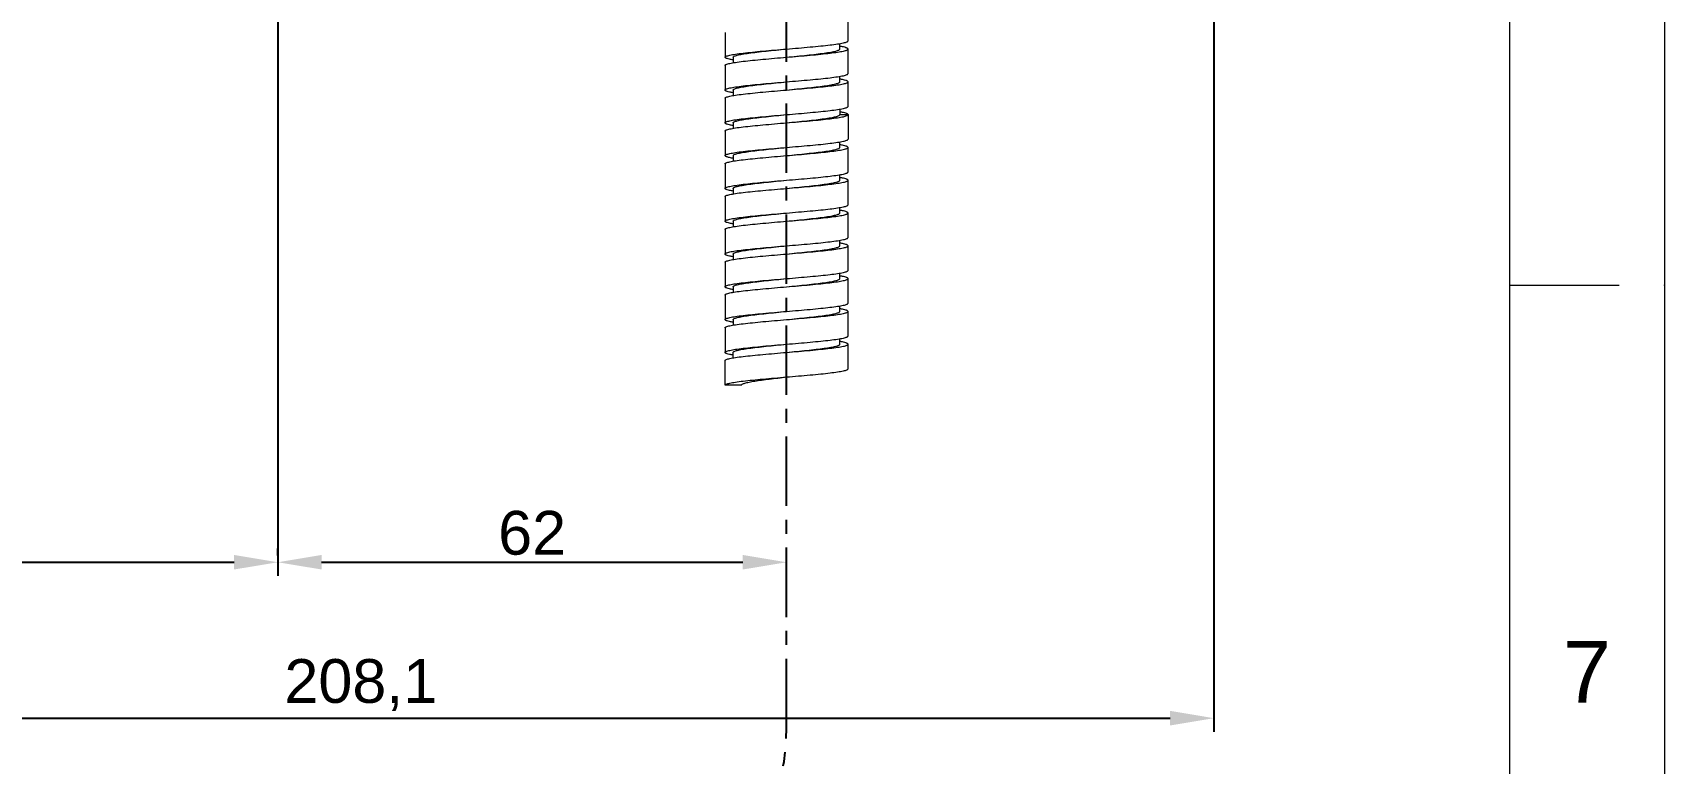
# Model space of a CAD drawing. Header units: millimetres. Extents: x 789 to 1209, y -1278 to -684.
# Drawn here: x 1059.9 to 1209.1, y -1166 to -1099.1 of the extents above; entities that cross this region are included whole.
import ezdxf

# ---------------------------------------------------------------- set-up
doc = ezdxf.new("R2010")
doc.units = ezdxf.units.MM
doc.header["$LTSCALE"] = 0.1
doc.linetypes.add('CENTERX2', pattern=[101.6, 63.5, -12.7, 12.7, -12.7])
doc.layers.get('0').update_dxf_attribs({"lineweight": 13})
doc.layers.add('CENTER', color=1, linetype='CENTERX2')
doc.layers.add('DIM', color=3, linetype='Continuous', lineweight=9)
doc.styles.get("Standard").update_dxf_attribs({"font": 'arial.ttf'})
doc.dimstyles.new('ISO-25', dxfattribs={"dimtxt": 2.5, "dimasz": 2.5, "dimexe": 1.25, "dimexo": 0.625, "dimtad": 1, "dimlfac": 1.333333, "dimtxsty": 'Standard', "dimcen": 2.5, "dimadec": 0, "dimazin": 0, "dimtfac": 1, "dimtmove": 0, "dimatfit": 3, "dimfxl": 0, "dimarcsym": 0})

# ---------------------------------------------------------------- blocks, each defined once
blk = doc.blocks.new('*D10')
at = {"layer": 'Defpoints', "color": 0}
for p in [(1082.33, -1087.04), (1011.9, -1119.68), (1082.33, -1147.56)]:
    blk.add_point(p, dxfattribs=at)
at = {"layer": 'DIM', "color": 0, "lineweight": -2}
for p, q in [((1082.33, -1087.67), (1082.33, -1148.81)), ((1011.9, -1120.3), (1011.9, -1148.81)), ((1015.9, -1147.56), (1078.33, -1147.56))]:
    blk.add_line(p, q, dxfattribs=at)
at = {"layer": 'DIM', "color": 0}
for points in [[(1015.9, -1146.89), (1015.9, -1148.22), (1011.9, -1147.56)], [(1078.33, -1146.89), (1078.33, -1148.22), (1082.33, -1147.56)]]:
    blk.add_solid(points, dxfattribs=at)
at = {"layer": 'DIM', "color": 0, "insert": (1047.11, -1144.53), "char_height": 4, "attachment_point": 5}
blk.add_mtext('93,9', dxfattribs=at)
blk = doc.blocks.new('*D11')
at = {"layer": 'Defpoints', "color": 0}
for p in [(1082.33, -1147.56), (1128.86, -1147.56), (1128.86, -1148.5)]:
    blk.add_point(p, dxfattribs=at)
at = {"layer": 'DIM', "color": 0, "lineweight": -2}
for p, q in [((1082.33, -1146.93), (1082.33, -1146.31)), ((1086.33, -1147.56), (1124.86, -1147.56)), ((1128.86, -1147.87), (1128.86, -1146.31))]:
    blk.add_line(p, q, dxfattribs=at)
at = {"layer": 'DIM', "color": 0}
for points in [[(1086.33, -1146.89), (1086.33, -1148.22), (1082.33, -1147.56)], [(1124.86, -1146.89), (1124.86, -1148.22), (1128.86, -1147.56)]]:
    blk.add_solid(points, dxfattribs=at)
at = {"layer": 'DIM', "color": 0, "insert": (1105.59, -1144.89), "char_height": 4, "attachment_point": 5}
blk.add_mtext('62', dxfattribs=at)
blk = doc.blocks.new('*D12')
at = {"layer": 'Defpoints', "color": 0}
for p in [(1128.86, -1025.61), (1159.11, -1059.24), (1174.67, -1079.61), (1144.94, -1092.44), (1128.86, -1162.73)]:
    blk.add_point(p, dxfattribs=at)
at = {"layer": 'DIM', "color": 0, "lineweight": -2}
blk.add_arc((1128.86, -1019.63), 74.56, 273.0741, 304.2997, dxfattribs=at)
at = {"layer": 'DIM', "color": 0}
for points in [[(1170.48, -1080.68), (1171.26, -1081.77), (1174.12, -1078.88)], [(1132.87, -1094.75), (1132.84, -1093.42), (1128.86, -1094.19)]]:
    blk.add_solid(points, dxfattribs=at)
at = {"layer": 'DIM', "color": 0, "insert": (1151.89, -1087.73), "char_height": 4, "attachment_point": 5, "rotation": 18.6869}
blk.add_mtext('37°', dxfattribs=at)
blk = doc.blocks.new('*D13')
at = {"layer": 'Defpoints', "color": 0}
for p in [(1167.94, -1070.8), (1011.9, -1147.56), (1167.94, -1161.82)]:
    blk.add_point(p, dxfattribs=at)
at = {"layer": 'DIM', "color": 0, "lineweight": -2}
for p, q in [((1167.94, -1071.42), (1167.94, -1163.07)), ((1011.9, -1148.18), (1011.9, -1163.07)), ((1015.9, -1161.82), (1163.94, -1161.82))]:
    blk.add_line(p, q, dxfattribs=at)
at = {"layer": 'DIM', "color": 0}
for points in [[(1015.9, -1161.15), (1015.9, -1162.49), (1011.9, -1161.82)], [(1163.94, -1161.15), (1163.94, -1162.49), (1167.94, -1161.82)]]:
    blk.add_solid(points, dxfattribs=at)
at = {"layer": 'DIM', "color": 0, "insert": (1089.92, -1158.79), "char_height": 4, "attachment_point": 5}
blk.add_mtext('208,1', dxfattribs=at)

msp = doc.modelspace()

# ---------------------------------------------------------------- linework, layer by layer
for p, q in [((1195.008, -1263.637), (1195.008, -697.981)), ((1195.008, -1122.223), (1205.008, -1122.223))]:
    msp.add_line(p, q)
at = {"color": 7, "linetype": 'Continuous'}
for p, q in [((1134.481, -1099.862), (1134.481, -1097.612)), ((1123.232, -1099.112), (1123.232, -1101.362)), ((1123.982, -1101.362), (1123.982, -1101.863)), ((1133.732, -1100.612), (1133.732, -1100.108)), ((1134.482, -1102.862), (1134.482, -1100.612)), ((1123.232, -1102.112), (1123.232, -1104.362)), ((1123.982, -1104.362), (1123.982, -1104.864)), ((1133.731, -1103.612), (1133.731, -1103.108)), ((1134.481, -1105.862), (1134.481, -1103.612)), ((1123.232, -1105.112), (1123.232, -1107.362)), ((1123.982, -1107.362), (1123.982, -1107.865)), ((1133.731, -1106.108), (1133.731, -1106.612)), ((1133.732, -1106.612), (1134.482, -1106.612)), ((1134.481, -1106.612), (1134.481, -1108.862)), ((1123.232, -1108.112), (1123.232, -1110.362)), ((1123.982, -1110.362), (1123.982, -1110.866)), ((1133.731, -1109.612), (1133.731, -1109.109)), ((1134.481, -1111.862), (1134.481, -1109.612)), ((1123.232, -1111.112), (1123.232, -1113.362)), ((1123.982, -1113.362), (1123.982, -1113.866)), ((1133.732, -1112.612), (1133.732, -1112.111)), ((1134.482, -1114.862), (1134.482, -1112.612)), ((1123.232, -1114.112), (1123.232, -1116.362)), ((1123.982, -1116.362), (1123.982, -1116.866)), ((1133.731, -1115.612), (1133.731, -1115.11)), ((1134.481, -1117.862), (1134.481, -1115.612)), ((1123.232, -1117.112), (1123.232, -1119.362)), ((1123.982, -1119.362), (1123.982, -1119.865)), ((1133.731, -1118.612), (1133.731, -1118.109)), ((1134.481, -1120.862), (1134.481, -1118.612)), ((1123.232, -1120.112), (1123.232, -1122.362)), ((1133.731, -1121.612), (1133.731, -1121.108)), ((1134.481, -1123.862), (1134.481, -1121.612)), ((1123.232, -1123.112), (1123.232, -1125.362)), ((1123.982, -1122.362), (1123.982, -1122.864)), ((1133.731, -1124.612), (1133.731, -1124.108)), ((1134.481, -1126.862), (1134.481, -1124.612)), ((1123.232, -1126.112), (1123.232, -1128.362)), ((1123.982, -1125.362), (1123.982, -1125.863)), ((1133.731, -1127.612), (1133.731, -1127.108)), ((1134.481, -1129.862), (1134.481, -1127.612)), ((1123.232, -1131.362), (1123.232, -1129.112)), ((1123.982, -1128.865), (1123.982, -1128.362)), ((1124.732, -1131.362), (1123.232, -1131.362)), ((1124.735, -1131.362), (1124.735, -1131.361))]:
    msp.add_line(p, q, dxfattribs=at)
msp.add_lwpolyline([(789.15, -683.839), (1209.15, -683.839), (1209.15, -1277.779), (789.15, -1277.779)], close=True)
for points, knots in [([(1128.857, -1100.612), (1129.222, -1100.581), (1129.94, -1100.52), (1130.982, -1100.428), (1131.942, -1100.337), (1132.784, -1100.246), (1133.475, -1100.156), (1133.944, -1100.077), (1134.224, -1100.009), (1134.347, -1099.97), (1134.418, -1099.935), (1134.459, -1099.909), (1134.481, -1099.88), (1134.481, -1099.862)], [0, 0, 0, 0, 0.1928426, 0.3783153, 0.5493984, 0.6995296, 0.8231315, 0.9156058, 0.9492035, 0.9740888, 0.9833159, 0.9905188, 1, 1, 1, 1]), ([(1123.232, -1101.362), (1123.231, -1101.344), (1123.254, -1101.315), (1123.295, -1101.289), (1123.366, -1101.255), (1123.489, -1101.215), (1123.768, -1101.147), (1124.237, -1101.068), (1124.928, -1100.978), (1125.77, -1100.887), (1126.731, -1100.796), (1127.773, -1100.704), (1128.491, -1100.643), (1128.857, -1100.612)], [0, 0, 0, 0, 0.0094757, 0.0166627, 0.025865, 0.0506853, 0.0842652, 0.1767315, 0.3003087, 0.4504722, 0.6215754, 0.807107, 1, 1, 1, 1]), ([(1123.232, -1102.112), (1123.232, -1102.094), (1123.255, -1102.065), (1123.296, -1102.039), (1123.367, -1102.004), (1123.49, -1101.965), (1123.769, -1101.897), (1124.239, -1101.818), (1124.93, -1101.728), (1125.772, -1101.637), (1126.732, -1101.546), (1127.773, -1101.454), (1128.491, -1101.393), (1128.857, -1101.362)], [0, 0, 0, 0, 0.0094964, 0.0167114, 0.0259581, 0.0508688, 0.0844651, 0.1769731, 0.3005614, 0.4507004, 0.6217442, 0.8071953, 1, 1, 1, 1]), ([(1123.961, -1101.608), (1123.855, -1101.59), (1123.673, -1101.555), (1123.465, -1101.504), (1123.342, -1101.458), (1123.276, -1101.426), (1123.232, -1101.388), (1123.232, -1101.362)], [0, 0, 0, 0, 0.4076125, 0.7083823, 0.8183438, 0.9019134, 1, 1, 1, 1]), ([(1123.982, -1101.362), (1123.982, -1101.344), (1124.01, -1101.302), (1124.087, -1101.26), (1124.205, -1101.214), (1124.367, -1101.169), (1124.571, -1101.123), (1124.923, -1101.058), (1125.453, -1100.978), (1126.183, -1100.887), (1127.015, -1100.796), (1127.918, -1100.704), (1128.54, -1100.643), (1128.857, -1100.612)], [0, 0, 0, 0, 0.0105607, 0.0275664, 0.0528066, 0.0865906, 0.128814, 0.1791883, 0.3025963, 0.4523724, 0.6229296, 0.807811, 1, 1, 1, 1]), ([(1128.857, -1101.362), (1129.174, -1101.331), (1129.795, -1101.27), (1130.698, -1101.178), (1131.531, -1101.087), (1132.26, -1100.996), (1132.791, -1100.917), (1133.143, -1100.851), (1133.347, -1100.805), (1133.509, -1100.76), (1133.626, -1100.714), (1133.703, -1100.672), (1133.731, -1100.63), (1133.732, -1100.612)], [0, 0, 0, 0, 0.19221, 0.3771119, 0.5476796, 0.6974637, 0.820868, 0.8712398, 0.9134557, 0.947232, 0.972454, 0.9894484, 1, 1, 1, 1]), ([(1128.857, -1101.362), (1129.222, -1101.331), (1129.94, -1101.27), (1130.982, -1101.178), (1131.942, -1101.087), (1132.784, -1100.996), (1133.475, -1100.906), (1133.944, -1100.828), (1134.224, -1100.759), (1134.346, -1100.72), (1134.418, -1100.685), (1134.458, -1100.659), (1134.481, -1100.63), (1134.481, -1100.612)], [0, 0, 0, 0, 0.1928128, 0.3783059, 0.549334, 0.6995163, 0.8230592, 0.9156002, 0.9491551, 0.9740386, 0.9832864, 0.9905108, 1, 1, 1, 1]), ([(1134.481, -1100.612), (1134.481, -1100.586), (1134.436, -1100.548), (1134.37, -1100.515), (1134.244, -1100.469), (1134.032, -1100.417), (1133.845, -1100.382), (1133.738, -1100.364)], [0, 0, 0, 0, 0.0975635, 0.1808057, 0.2905381, 0.5917251, 1, 1, 1, 1]), ([(1128.857, -1103.612), (1129.222, -1103.581), (1129.94, -1103.52), (1130.982, -1103.428), (1131.942, -1103.337), (1132.784, -1103.246), (1133.475, -1103.156), (1133.944, -1103.078), (1134.224, -1103.009), (1134.346, -1102.97), (1134.418, -1102.935), (1134.459, -1102.909), (1134.482, -1102.88), (1134.482, -1102.862)], [0, 0, 0, 0, 0.1928129, 0.3783061, 0.5493343, 0.6995167, 0.8230597, 0.9156006, 0.9491555, 0.9740389, 0.9832867, 0.990511, 1, 1, 1, 1]), ([(1123.962, -1104.608), (1123.856, -1104.59), (1123.673, -1104.555), (1123.464, -1104.504), (1123.341, -1104.458), (1123.275, -1104.426), (1123.231, -1104.388), (1123.232, -1104.362)], [0, 0, 0, 0, 0.4080794, 0.7091149, 0.8189385, 0.90222, 1, 1, 1, 1]), ([(1123.232, -1104.362), (1123.232, -1104.344), (1123.255, -1104.315), (1123.295, -1104.289), (1123.367, -1104.254), (1123.49, -1104.215), (1123.769, -1104.147), (1124.238, -1104.068), (1124.93, -1103.978), (1125.772, -1103.887), (1126.732, -1103.796), (1127.773, -1103.704), (1128.491, -1103.643), (1128.857, -1103.612)], [0, 0, 0, 0, 0.0094962, 0.0167111, 0.0259578, 0.0508684, 0.0844647, 0.1769727, 0.300561, 0.4507, 0.621744, 0.8071951, 1, 1, 1, 1]), ([(1123.232, -1105.112), (1123.232, -1105.094), (1123.255, -1105.065), (1123.295, -1105.039), (1123.366, -1105.005), (1123.489, -1104.965), (1123.768, -1104.897), (1124.238, -1104.818), (1124.929, -1104.728), (1125.771, -1104.637), (1126.731, -1104.546), (1127.773, -1104.454), (1128.491, -1104.393), (1128.857, -1104.362)], [0, 0, 0, 0, 0.0094609, 0.0166447, 0.0258662, 0.0507589, 0.0843394, 0.1767918, 0.3003906, 0.4505357, 0.6216226, 0.8071311, 1, 1, 1, 1]), ([(1123.982, -1104.362), (1123.982, -1104.345), (1124.01, -1104.302), (1124.087, -1104.261), (1124.204, -1104.215), (1124.366, -1104.17), (1124.57, -1104.124), (1124.922, -1104.058), (1125.452, -1103.978), (1126.182, -1103.887), (1127.014, -1103.796), (1127.917, -1103.704), (1128.539, -1103.643), (1128.857, -1103.612)], [0, 0, 0, 0, 0.0105403, 0.0275088, 0.0527033, 0.0864657, 0.1286737, 0.1790342, 0.302432, 0.4522245, 0.6228125, 0.8077499, 1, 1, 1, 1]), ([(1128.857, -1104.362), (1129.174, -1104.331), (1129.796, -1104.27), (1130.699, -1104.178), (1131.531, -1104.087), (1132.261, -1103.996), (1132.792, -1103.916), (1133.143, -1103.85), (1133.348, -1103.804), (1133.509, -1103.759), (1133.627, -1103.713), (1133.703, -1103.672), (1133.732, -1103.629), (1133.732, -1103.612)], [0, 0, 0, 0, 0.1922686, 0.3772137, 0.5478155, 0.6976111, 0.8210132, 0.8713707, 0.9135679, 0.9473149, 0.9725107, 0.9894682, 1, 1, 1, 1]), ([(1128.857, -1104.362), (1129.222, -1104.331), (1129.94, -1104.27), (1130.982, -1104.178), (1131.943, -1104.087), (1132.785, -1103.996), (1133.476, -1103.906), (1133.945, -1103.827), (1134.224, -1103.759), (1134.347, -1103.719), (1134.418, -1103.685), (1134.459, -1103.659), (1134.481, -1103.63), (1134.481, -1103.612)], [0, 0, 0, 0, 0.1928878, 0.3784047, 0.5495101, 0.6996539, 0.8232641, 0.9156967, 0.9492837, 0.9741598, 0.9833632, 0.9905385, 1, 1, 1, 1]), ([(1134.481, -1103.612), (1134.481, -1103.586), (1134.436, -1103.547), (1134.368, -1103.515), (1134.242, -1103.469), (1134.028, -1103.417), (1133.84, -1103.381), (1133.732, -1103.363)], [0, 0, 0, 0, 0.0972306, 0.1806337, 0.2907827, 0.5921994, 1, 1, 1, 1]), ([(1128.857, -1106.612), (1129.222, -1106.581), (1129.94, -1106.52), (1130.982, -1106.428), (1131.943, -1106.337), (1132.785, -1106.246), (1133.476, -1106.156), (1133.945, -1106.077), (1134.224, -1106.009), (1134.347, -1105.969), (1134.418, -1105.935), (1134.459, -1105.909), (1134.481, -1105.88), (1134.481, -1105.862)], [0, 0, 0, 0, 0.1928879, 0.3784049, 0.5495104, 0.6996543, 0.8232646, 0.9156971, 0.9492841, 0.9741601, 0.9833634, 0.9905387, 1, 1, 1, 1]), ([(1123.232, -1107.362), (1123.232, -1107.344), (1123.254, -1107.315), (1123.295, -1107.289), (1123.366, -1107.255), (1123.489, -1107.215), (1123.768, -1107.147), (1124.237, -1107.068), (1124.929, -1106.978), (1125.771, -1106.887), (1126.731, -1106.796), (1127.773, -1106.704), (1128.491, -1106.643), (1128.857, -1106.612)], [0, 0, 0, 0, 0.0094607, 0.0166444, 0.0258659, 0.0507585, 0.084339, 0.1767914, 0.3003902, 0.4505353, 0.6216224, 0.807131, 1, 1, 1, 1]), ([(1123.966, -1107.609), (1123.86, -1107.591), (1123.676, -1107.556), (1123.466, -1107.504), (1123.342, -1107.458), (1123.276, -1107.426), (1123.232, -1107.388), (1123.232, -1107.362)], [0, 0, 0, 0, 0.4076225, 0.7089872, 0.8190078, 0.9022989, 1, 1, 1, 1]), ([(1123.232, -1108.112), (1123.232, -1108.094), (1123.255, -1108.065), (1123.295, -1108.039), (1123.367, -1108.004), (1123.49, -1107.965), (1123.769, -1107.897), (1124.238, -1107.818), (1124.929, -1107.728), (1125.771, -1107.637), (1126.731, -1107.546), (1127.773, -1107.454), (1128.491, -1107.393), (1128.857, -1107.362)], [0, 0, 0, 0, 0.0094763, 0.0166675, 0.0258916, 0.0508076, 0.0844142, 0.176864, 0.3004881, 0.4506029, 0.621687, 0.8071515, 1, 1, 1, 1]), ([(1123.982, -1107.362), (1123.982, -1107.345), (1124.01, -1107.302), (1124.087, -1107.26), (1124.205, -1107.214), (1124.366, -1107.17), (1124.571, -1107.124), (1124.922, -1107.058), (1125.453, -1106.978), (1126.182, -1106.887), (1127.015, -1106.796), (1127.918, -1106.704), (1128.54, -1106.643), (1128.857, -1106.612)], [0, 0, 0, 0, 0.0105474, 0.0275418, 0.0527631, 0.0865316, 0.1287443, 0.1791162, 0.3025169, 0.4523021, 0.6228721, 0.8077801, 1, 1, 1, 1]), ([(1128.857, -1107.362), (1129.174, -1107.331), (1129.796, -1107.27), (1130.699, -1107.178), (1131.531, -1107.087), (1132.261, -1106.996), (1132.791, -1106.916), (1133.143, -1106.851), (1133.347, -1106.805), (1133.509, -1106.76), (1133.627, -1106.714), (1133.703, -1106.672), (1133.731, -1106.63), (1133.732, -1106.612)], [0, 0, 0, 0, 0.1922329, 0.377156, 0.5477358, 0.6975312, 0.8209278, 0.87129, 0.9135077, 0.9472691, 0.9724802, 0.9894498, 1, 1, 1, 1]), ([(1128.857, -1107.362), (1129.222, -1107.331), (1129.94, -1107.27), (1130.982, -1107.178), (1131.942, -1107.087), (1132.784, -1106.996), (1133.476, -1106.906), (1133.99, -1106.819), (1134.302, -1106.74), (1134.446, -1106.674), (1134.481, -1106.63), (1134.481, -1106.612)], [0, 0, 0, 0, 0.1928581, 0.3783833, 0.5494601, 0.6996442, 0.8232247, 0.9157341, 0.9741335, 0.9905114, 1, 1, 1, 1]), ([(1134.481, -1106.612), (1134.481, -1106.586), (1134.437, -1106.548), (1134.37, -1106.516), (1134.246, -1106.47), (1134.036, -1106.418), (1133.851, -1106.383), (1133.744, -1106.365)], [0, 0, 0, 0, 0.0977499, 0.1810318, 0.2908764, 0.5919533, 1, 1, 1, 1]), ([(1128.857, -1109.612), (1129.222, -1109.581), (1129.94, -1109.52), (1130.982, -1109.428), (1131.942, -1109.337), (1132.784, -1109.246), (1133.476, -1109.156), (1133.99, -1109.069), (1134.302, -1108.99), (1134.446, -1108.924), (1134.481, -1108.88), (1134.482, -1108.862)], [0, 0, 0, 0, 0.1928582, 0.3783835, 0.5494605, 0.6996447, 0.8232252, 0.9157346, 0.9741339, 0.9905117, 1, 1, 1, 1]), ([(1123.232, -1110.362), (1123.232, -1110.344), (1123.255, -1110.315), (1123.295, -1110.289), (1123.367, -1110.254), (1123.489, -1110.215), (1123.769, -1110.147), (1124.238, -1110.068), (1124.929, -1109.978), (1125.771, -1109.887), (1126.731, -1109.796), (1127.773, -1109.704), (1128.491, -1109.643), (1128.857, -1109.612)], [0, 0, 0, 0, 0.0094761, 0.0166672, 0.0258913, 0.0508073, 0.0844138, 0.1768636, 0.3004877, 0.4506026, 0.6216868, 0.8071514, 1, 1, 1, 1]), ([(1123.975, -1110.61), (1123.868, -1110.592), (1123.681, -1110.557), (1123.469, -1110.505), (1123.343, -1110.459), (1123.276, -1110.426), (1123.232, -1110.388), (1123.232, -1110.362)], [0, 0, 0, 0, 0.408009, 0.7094131, 0.8194347, 0.9027096, 1, 1, 1, 1]), ([(1123.232, -1111.112), (1123.232, -1111.094), (1123.254, -1111.065), (1123.295, -1111.039), (1123.366, -1111.005), (1123.489, -1110.965), (1123.768, -1110.897), (1124.237, -1110.819), (1124.928, -1110.728), (1125.77, -1110.638), (1126.731, -1110.546), (1127.773, -1110.454), (1128.491, -1110.393), (1128.857, -1110.362)], [0, 0, 0, 0, 0.0094643, 0.0166526, 0.0258634, 0.0507121, 0.084266, 0.1767362, 0.3002964, 0.4504814, 0.6215677, 0.807116, 1, 1, 1, 1]), ([(1123.982, -1110.362), (1123.982, -1110.345), (1124.01, -1110.302), (1124.086, -1110.261), (1124.204, -1110.215), (1124.365, -1110.17), (1124.57, -1110.124), (1124.921, -1110.058), (1125.452, -1109.978), (1126.182, -1109.887), (1127.014, -1109.796), (1127.917, -1109.704), (1128.539, -1109.643), (1128.857, -1109.612)], [0, 0, 0, 0, 0.0105299, 0.0274781, 0.0526661, 0.0864093, 0.1286048, 0.178953, 0.302349, 0.4521512, 0.6227637, 0.8077233, 1, 1, 1, 1]), ([(1128.857, -1110.362), (1129.174, -1110.331), (1129.795, -1110.27), (1130.698, -1110.178), (1131.531, -1110.087), (1132.26, -1109.996), (1132.791, -1109.917), (1133.142, -1109.851), (1133.347, -1109.805), (1133.509, -1109.76), (1133.626, -1109.714), (1133.703, -1109.672), (1133.731, -1109.63), (1133.732, -1109.612)], [0, 0, 0, 0, 0.1922026, 0.3770956, 0.5476606, 0.6974382, 0.8208469, 0.871213, 0.9134357, 0.9472145, 0.9724474, 0.9894432, 1, 1, 1, 1]), ([(1128.857, -1110.362), (1129.222, -1110.331), (1129.94, -1110.27), (1130.982, -1110.178), (1131.942, -1110.087), (1132.783, -1109.996), (1133.475, -1109.906), (1133.944, -1109.828), (1134.223, -1109.759), (1134.346, -1109.72), (1134.418, -1109.685), (1134.458, -1109.659), (1134.481, -1109.63), (1134.481, -1109.612)], [0, 0, 0, 0, 0.1928253, 0.3782841, 0.5493446, 0.6994709, 0.8230787, 0.9155523, 0.9491478, 0.9740807, 0.9833245, 0.9905245, 1, 1, 1, 1]), ([(1134.481, -1109.612), (1134.481, -1109.587), (1134.438, -1109.548), (1134.372, -1109.516), (1134.248, -1109.47), (1134.039, -1109.419), (1133.856, -1109.384), (1133.75, -1109.366)], [0, 0, 0, 0, 0.0976649, 0.1808498, 0.2907588, 0.5921153, 1, 1, 1, 1]), ([(1128.857, -1112.612), (1129.222, -1112.581), (1129.94, -1112.52), (1130.982, -1112.428), (1131.942, -1112.337), (1132.784, -1112.246), (1133.475, -1112.156), (1133.944, -1112.078), (1134.224, -1112.009), (1134.346, -1111.97), (1134.418, -1111.935), (1134.459, -1111.909), (1134.481, -1111.88), (1134.481, -1111.862)], [0, 0, 0, 0, 0.1928254, 0.3782843, 0.5493449, 0.6994713, 0.8230791, 0.9155527, 0.9491481, 0.974081, 0.9833247, 0.9905247, 1, 1, 1, 1]), ([(1123.232, -1113.362), (1123.231, -1113.344), (1123.254, -1113.315), (1123.295, -1113.289), (1123.366, -1113.255), (1123.489, -1113.215), (1123.768, -1113.147), (1124.237, -1113.069), (1124.928, -1112.978), (1125.77, -1112.888), (1126.731, -1112.796), (1127.773, -1112.704), (1128.491, -1112.643), (1128.857, -1112.612)], [0, 0, 0, 0, 0.0094641, 0.0166523, 0.0258631, 0.0507118, 0.0842656, 0.1767358, 0.300296, 0.450481, 0.6215675, 0.8071158, 1, 1, 1, 1]), ([(1123.978, -1113.611), (1123.87, -1113.593), (1123.683, -1113.557), (1123.47, -1113.505), (1123.344, -1113.459), (1123.277, -1113.427), (1123.232, -1113.388), (1123.232, -1113.362)], [0, 0, 0, 0, 0.4078406, 0.7090492, 0.8190484, 0.9024748, 1, 1, 1, 1]), ([(1123.232, -1114.112), (1123.232, -1114.094), (1123.255, -1114.065), (1123.296, -1114.039), (1123.367, -1114.004), (1123.49, -1113.965), (1123.769, -1113.897), (1124.239, -1113.818), (1124.93, -1113.728), (1125.772, -1113.637), (1126.732, -1113.546), (1127.773, -1113.454), (1128.491, -1113.393), (1128.857, -1113.362)], [0, 0, 0, 0, 0.0094941, 0.0167228, 0.0259777, 0.0508862, 0.0844645, 0.1769986, 0.3005701, 0.450716, 0.6217458, 0.8072, 1, 1, 1, 1]), ([(1123.982, -1113.362), (1123.982, -1113.344), (1124.01, -1113.302), (1124.087, -1113.26), (1124.205, -1113.214), (1124.367, -1113.169), (1124.571, -1113.123), (1124.923, -1113.057), (1125.453, -1112.978), (1126.183, -1112.887), (1127.015, -1112.796), (1127.918, -1112.704), (1128.54, -1112.643), (1128.857, -1112.612)], [0, 0, 0, 0, 0.0105619, 0.0275642, 0.0528096, 0.0865952, 0.1288236, 0.1791947, 0.3026074, 0.452378, 0.6229312, 0.8078102, 1, 1, 1, 1]), ([(1128.857, -1113.362), (1129.174, -1113.331), (1129.796, -1113.27), (1130.699, -1113.178), (1131.531, -1113.087), (1132.261, -1112.996), (1132.791, -1112.916), (1133.143, -1112.85), (1133.348, -1112.804), (1133.509, -1112.76), (1133.627, -1112.714), (1133.703, -1112.672), (1133.732, -1112.629), (1133.732, -1112.612)], [0, 0, 0, 0, 0.1922543, 0.3771907, 0.5477826, 0.697576, 0.8209791, 0.8713382, 0.9135412, 0.9472996, 0.9724965, 0.9894627, 1, 1, 1, 1]), ([(1128.857, -1113.362), (1129.222, -1113.331), (1129.94, -1113.27), (1130.982, -1113.178), (1131.942, -1113.087), (1132.784, -1112.996), (1133.476, -1112.906), (1133.945, -1112.827), (1134.224, -1112.759), (1134.347, -1112.719), (1134.418, -1112.685), (1134.458, -1112.659), (1134.481, -1112.63), (1134.481, -1112.612)], [0, 0, 0, 0, 0.1928668, 0.378378, 0.5494542, 0.699619, 0.8231914, 0.9156826, 0.9492621, 0.9740974, 0.983312, 0.9905113, 1, 1, 1, 1]), ([(1134.481, -1112.612), (1134.481, -1112.586), (1134.437, -1112.548), (1134.371, -1112.516), (1134.248, -1112.471), (1134.041, -1112.419), (1133.858, -1112.384), (1133.752, -1112.366)], [0, 0, 0, 0, 0.0980734, 0.1816145, 0.291513, 0.5921714, 1, 1, 1, 1]), ([(1128.857, -1115.612), (1129.222, -1115.581), (1129.94, -1115.52), (1130.982, -1115.428), (1131.942, -1115.337), (1132.784, -1115.246), (1133.476, -1115.156), (1133.945, -1115.077), (1134.224, -1115.009), (1134.347, -1114.969), (1134.418, -1114.935), (1134.459, -1114.909), (1134.482, -1114.88), (1134.482, -1114.862)], [0, 0, 0, 0, 0.1928669, 0.3783783, 0.5494545, 0.6996194, 0.8231918, 0.915683, 0.9492624, 0.9740977, 0.9833122, 0.9905115, 1, 1, 1, 1]), ([(1123.973, -1116.61), (1123.866, -1116.592), (1123.679, -1116.556), (1123.468, -1116.505), (1123.343, -1116.458), (1123.276, -1116.426), (1123.231, -1116.388), (1123.232, -1116.362)], [0, 0, 0, 0, 0.4083473, 0.7096081, 0.8192989, 0.9024742, 1, 1, 1, 1]), ([(1123.232, -1116.362), (1123.232, -1116.344), (1123.255, -1116.315), (1123.295, -1116.289), (1123.367, -1116.254), (1123.49, -1116.215), (1123.769, -1116.147), (1124.238, -1116.068), (1124.93, -1115.978), (1125.772, -1115.887), (1126.732, -1115.796), (1127.773, -1115.704), (1128.491, -1115.643), (1128.857, -1115.612)], [0, 0, 0, 0, 0.0094938, 0.0167225, 0.0259774, 0.0508858, 0.0844641, 0.1769982, 0.3005697, 0.4507157, 0.6217456, 0.8071999, 1, 1, 1, 1]), ([(1123.232, -1117.112), (1123.232, -1117.094), (1123.255, -1117.065), (1123.295, -1117.039), (1123.366, -1117.005), (1123.489, -1116.965), (1123.768, -1116.897), (1124.237, -1116.818), (1124.928, -1116.728), (1125.77, -1116.637), (1126.731, -1116.546), (1127.773, -1116.454), (1128.491, -1116.393), (1128.857, -1116.362)], [0, 0, 0, 0, 0.0094742, 0.0166558, 0.0258546, 0.0506936, 0.0842933, 0.1767367, 0.3003405, 0.4504798, 0.6215935, 0.8071068, 1, 1, 1, 1]), ([(1123.982, -1116.362), (1123.982, -1116.345), (1124.01, -1116.302), (1124.086, -1116.261), (1124.204, -1116.215), (1124.365, -1116.17), (1124.57, -1116.124), (1124.922, -1116.058), (1125.452, -1115.978), (1126.182, -1115.887), (1127.014, -1115.796), (1127.917, -1115.704), (1128.539, -1115.643), (1128.857, -1115.612)], [0, 0, 0, 0, 0.0105336, 0.0274898, 0.0526784, 0.0864239, 0.1286259, 0.1789818, 0.3023761, 0.452179, 0.622779, 0.8077323, 1, 1, 1, 1]), ([(1128.857, -1116.362), (1129.222, -1116.331), (1129.94, -1116.27), (1130.982, -1116.178), (1131.942, -1116.087), (1132.784, -1115.996), (1133.475, -1115.906), (1133.945, -1115.827), (1134.224, -1115.759), (1134.347, -1115.72), (1134.418, -1115.685), (1134.459, -1115.659), (1134.481, -1115.63), (1134.481, -1115.612)], [0, 0, 0, 0, 0.1928559, 0.3783529, 0.5494374, 0.6995855, 0.8231746, 0.9156477, 0.9492327, 0.974105, 0.9833307, 0.9905283, 1, 1, 1, 1]), ([(1128.857, -1116.362), (1129.174, -1116.331), (1129.796, -1116.27), (1130.699, -1116.178), (1131.531, -1116.087), (1132.261, -1115.996), (1132.791, -1115.916), (1133.143, -1115.851), (1133.347, -1115.804), (1133.509, -1115.76), (1133.627, -1115.714), (1133.703, -1115.672), (1133.732, -1115.629), (1133.732, -1115.612)], [0, 0, 0, 0, 0.1922425, 0.3771696, 0.5477589, 0.6975505, 0.8209499, 0.8713156, 0.9135163, 0.9472753, 0.9724841, 0.989462, 1, 1, 1, 1]), ([(1134.481, -1115.612), (1134.481, -1115.586), (1134.437, -1115.548), (1134.371, -1115.516), (1134.248, -1115.47), (1134.04, -1115.419), (1133.857, -1115.384), (1133.751, -1115.366)], [0, 0, 0, 0, 0.0979175, 0.1812712, 0.2911369, 0.5922764, 1, 1, 1, 1]), ([(1128.857, -1118.612), (1129.222, -1118.581), (1129.94, -1118.52), (1130.982, -1118.428), (1131.942, -1118.337), (1132.784, -1118.246), (1133.476, -1118.156), (1133.945, -1118.077), (1134.224, -1118.009), (1134.347, -1117.97), (1134.418, -1117.935), (1134.459, -1117.909), (1134.481, -1117.88), (1134.481, -1117.862)], [0, 0, 0, 0, 0.192856, 0.3783531, 0.5494378, 0.6995859, 0.823175, 0.9156481, 0.949233, 0.9741054, 0.9833309, 0.9905285, 1, 1, 1, 1]), ([(1123.232, -1119.362), (1123.232, -1119.344), (1123.254, -1119.315), (1123.295, -1119.289), (1123.366, -1119.255), (1123.489, -1119.215), (1123.768, -1119.147), (1124.237, -1119.068), (1124.928, -1118.978), (1125.77, -1118.887), (1126.731, -1118.796), (1127.773, -1118.704), (1128.491, -1118.643), (1128.857, -1118.612)], [0, 0, 0, 0, 0.009474, 0.0166556, 0.0258542, 0.0506933, 0.0842929, 0.1767363, 0.3003401, 0.4504795, 0.6215933, 0.8071067, 1, 1, 1, 1]), ([(1123.965, -1119.609), (1123.859, -1119.59), (1123.675, -1119.555), (1123.466, -1119.504), (1123.342, -1119.458), (1123.276, -1119.426), (1123.232, -1119.388), (1123.232, -1119.362)], [0, 0, 0, 0, 0.4076359, 0.7085813, 0.8186242, 0.9021871, 1, 1, 1, 1]), ([(1123.232, -1120.112), (1123.232, -1120.094), (1123.255, -1120.065), (1123.295, -1120.039), (1123.367, -1120.005), (1123.489, -1119.965), (1123.769, -1119.897), (1124.238, -1119.818), (1124.929, -1119.728), (1125.771, -1119.637), (1126.731, -1119.546), (1127.773, -1119.454), (1128.491, -1119.393), (1128.857, -1119.362)], [0, 0, 0, 0, 0.0094717, 0.0166692, 0.0258944, 0.0507662, 0.0843512, 0.1768237, 0.3004141, 0.4505638, 0.6216493, 0.8071455, 1, 1, 1, 1]), ([(1123.982, -1119.362), (1123.982, -1119.345), (1124.01, -1119.302), (1124.087, -1119.261), (1124.204, -1119.215), (1124.366, -1119.17), (1124.57, -1119.124), (1124.922, -1119.058), (1125.452, -1118.978), (1126.182, -1118.887), (1127.014, -1118.796), (1127.917, -1118.704), (1128.54, -1118.643), (1128.857, -1118.612)], [0, 0, 0, 0, 0.0105383, 0.0275158, 0.0527238, 0.0864827, 0.1286835, 0.179049, 0.302449, 0.4522431, 0.6228333, 0.80776, 1, 1, 1, 1]), ([(1128.857, -1119.362), (1129.222, -1119.331), (1129.94, -1119.27), (1130.982, -1119.178), (1131.943, -1119.087), (1132.785, -1118.996), (1133.476, -1118.906), (1133.945, -1118.827), (1134.224, -1118.759), (1134.347, -1118.719), (1134.418, -1118.685), (1134.459, -1118.659), (1134.481, -1118.63), (1134.481, -1118.612)], [0, 0, 0, 0, 0.1928924, 0.3784072, 0.5495221, 0.6996617, 0.8232643, 0.9157072, 0.9493061, 0.9741445, 0.9833435, 0.9905256, 1, 1, 1, 1]), ([(1128.857, -1119.362), (1129.174, -1119.331), (1129.796, -1119.27), (1130.699, -1119.178), (1131.531, -1119.087), (1132.261, -1118.996), (1132.792, -1118.916), (1133.143, -1118.85), (1133.348, -1118.804), (1133.509, -1118.759), (1133.627, -1118.713), (1133.703, -1118.672), (1133.732, -1118.629), (1133.732, -1118.612)], [0, 0, 0, 0, 0.1922664, 0.37722, 0.547822, 0.6976249, 0.8210194, 0.8713747, 0.9135755, 0.9473207, 0.9725108, 0.9894669, 1, 1, 1, 1]), ([(1134.481, -1118.612), (1134.481, -1118.586), (1134.437, -1118.548), (1134.371, -1118.516), (1134.247, -1118.47), (1134.038, -1118.419), (1133.854, -1118.384), (1133.748, -1118.366)], [0, 0, 0, 0, 0.0978264, 0.1813902, 0.2914302, 0.5923704, 1, 1, 1, 1]), ([(1123.232, -1122.362), (1123.232, -1122.344), (1123.254, -1122.315), (1123.295, -1122.289), (1123.366, -1122.255), (1123.489, -1122.215), (1123.768, -1122.147), (1124.238, -1122.068), (1124.929, -1121.978), (1125.771, -1121.887), (1126.731, -1121.796), (1127.773, -1121.704), (1128.491, -1121.643), (1128.857, -1121.612)], [0, 0, 0, 0, 0.0094715, 0.0166689, 0.0258941, 0.0507658, 0.0843508, 0.1768233, 0.3004138, 0.4505635, 0.6216491, 0.8071454, 1, 1, 1, 1]), ([(1123.982, -1122.362), (1123.982, -1122.345), (1124.01, -1122.302), (1124.086, -1122.261), (1124.204, -1122.215), (1124.366, -1122.17), (1124.57, -1122.124), (1124.922, -1122.058), (1125.452, -1121.978), (1126.182, -1121.887), (1127.014, -1121.796), (1127.917, -1121.704), (1128.539, -1121.643), (1128.857, -1121.612)], [0, 0, 0, 0, 0.0105373, 0.0275042, 0.052702, 0.0864604, 0.1286633, 0.1790223, 0.3024233, 0.4522146, 0.6228059, 0.8077444, 1, 1, 1, 1]), ([(1128.857, -1121.612), (1129.222, -1121.581), (1129.94, -1121.52), (1130.982, -1121.428), (1131.943, -1121.337), (1132.785, -1121.246), (1133.476, -1121.156), (1133.945, -1121.077), (1134.224, -1121.009), (1134.347, -1120.969), (1134.418, -1120.935), (1134.459, -1120.909), (1134.481, -1120.88), (1134.481, -1120.862)], [0, 0, 0, 0, 0.1928925, 0.3784074, 0.5495224, 0.6996621, 0.8232648, 0.9157076, 0.9493065, 0.9741448, 0.9833438, 0.9905258, 1, 1, 1, 1]), ([(1128.857, -1122.362), (1129.222, -1122.331), (1129.94, -1122.27), (1130.981, -1122.178), (1131.941, -1122.087), (1132.783, -1121.996), (1133.474, -1121.906), (1133.944, -1121.828), (1134.223, -1121.759), (1134.346, -1121.72), (1134.417, -1121.685), (1134.458, -1121.659), (1134.481, -1121.63), (1134.481, -1121.612)], [0, 0, 0, 0, 0.1927987, 0.3782512, 0.549281, 0.6994296, 0.8230021, 0.9155362, 0.9491141, 0.9740227, 0.9832778, 0.9905065, 1, 1, 1, 1]), ([(1128.857, -1122.362), (1129.173, -1122.331), (1129.795, -1122.27), (1130.698, -1122.178), (1131.53, -1122.087), (1132.26, -1121.996), (1132.79, -1121.917), (1133.142, -1121.851), (1133.347, -1121.805), (1133.508, -1121.76), (1133.626, -1121.714), (1133.703, -1121.672), (1133.731, -1121.63), (1133.732, -1121.612)], [0, 0, 0, 0, 0.1921884, 0.3770657, 0.5476185, 0.6973923, 0.8208061, 0.8711775, 0.9134061, 0.9471912, 0.9724359, 0.9894383, 1, 1, 1, 1]), ([(1134.481, -1121.612), (1134.481, -1121.586), (1134.437, -1121.548), (1134.37, -1121.516), (1134.245, -1121.469), (1134.034, -1121.418), (1133.848, -1121.383), (1133.741, -1121.364)], [0, 0, 0, 0, 0.0975409, 0.1807135, 0.2904001, 0.5916605, 1, 1, 1, 1]), ([(1123.962, -1122.608), (1123.856, -1122.59), (1123.673, -1122.555), (1123.465, -1122.504), (1123.341, -1122.458), (1123.276, -1122.426), (1123.232, -1122.388), (1123.232, -1122.362)], [0, 0, 0, 0, 0.4077269, 0.7088642, 0.8187298, 0.902085, 1, 1, 1, 1]), ([(1123.232, -1123.112), (1123.232, -1123.094), (1123.255, -1123.065), (1123.295, -1123.039), (1123.366, -1123.005), (1123.489, -1122.965), (1123.768, -1122.897), (1124.237, -1122.818), (1124.929, -1122.728), (1125.771, -1122.637), (1126.731, -1122.546), (1127.773, -1122.454), (1128.491, -1122.393), (1128.857, -1122.362)], [0, 0, 0, 0, 0.0094885, 0.0166876, 0.0259022, 0.0507382, 0.0843181, 0.176809, 0.3003804, 0.4505428, 0.6216187, 0.8071318, 1, 1, 1, 1]), ([(1123.231, -1125.362), (1123.231, -1125.344), (1123.254, -1125.315), (1123.295, -1125.289), (1123.366, -1125.255), (1123.489, -1125.215), (1123.768, -1125.147), (1124.237, -1125.068), (1124.929, -1124.978), (1125.771, -1124.887), (1126.731, -1124.796), (1127.773, -1124.704), (1128.491, -1124.643), (1128.857, -1124.612)], [0, 0, 0, 0, 0.0094883, 0.0166873, 0.0259019, 0.0507378, 0.0843177, 0.1768086, 0.30038, 0.4505425, 0.6216185, 0.8071317, 1, 1, 1, 1]), ([(1123.982, -1125.362), (1123.982, -1125.344), (1124.01, -1125.302), (1124.087, -1125.26), (1124.205, -1125.214), (1124.366, -1125.17), (1124.571, -1125.123), (1124.923, -1125.058), (1125.453, -1124.978), (1126.183, -1124.887), (1127.015, -1124.796), (1127.918, -1124.704), (1128.54, -1124.643), (1128.857, -1124.612)], [0, 0, 0, 0, 0.0105567, 0.0275512, 0.0527848, 0.0865647, 0.1287877, 0.1791531, 0.3025633, 0.4523396, 0.6229039, 0.8077953, 1, 1, 1, 1]), ([(1128.857, -1124.612), (1129.222, -1124.581), (1129.94, -1124.52), (1130.981, -1124.428), (1131.941, -1124.337), (1132.783, -1124.246), (1133.475, -1124.156), (1133.944, -1124.078), (1134.223, -1124.009), (1134.346, -1123.97), (1134.418, -1123.935), (1134.458, -1123.909), (1134.482, -1123.88), (1134.482, -1123.862)], [0, 0, 0, 0, 0.1927988, 0.3782514, 0.5492813, 0.69943, 0.8230025, 0.9155366, 0.9491144, 0.974023, 0.9832781, 0.9905067, 1, 1, 1, 1]), ([(1128.857, -1125.362), (1129.222, -1125.331), (1129.94, -1125.27), (1130.982, -1125.178), (1131.943, -1125.087), (1132.785, -1124.996), (1133.476, -1124.906), (1133.945, -1124.827), (1134.224, -1124.759), (1134.347, -1124.719), (1134.418, -1124.685), (1134.459, -1124.659), (1134.481, -1124.63), (1134.481, -1124.612)], [0, 0, 0, 0, 0.1928858, 0.3784345, 0.54952, 0.6997029, 0.8232625, 0.9157319, 0.9492869, 0.9741366, 0.9833475, 0.9905357, 1, 1, 1, 1]), ([(1128.857, -1125.362), (1129.174, -1125.331), (1129.796, -1125.27), (1130.699, -1125.178), (1131.532, -1125.087), (1132.261, -1124.996), (1132.792, -1124.916), (1133.144, -1124.85), (1133.348, -1124.804), (1133.509, -1124.759), (1133.627, -1124.713), (1133.703, -1124.672), (1133.732, -1124.629), (1133.732, -1124.612)], [0, 0, 0, 0, 0.1922791, 0.3772391, 0.5478505, 0.6976505, 0.8210457, 0.8713932, 0.9135888, 0.9473335, 0.9725222, 0.9894703, 1, 1, 1, 1]), ([(1134.481, -1124.612), (1134.481, -1124.586), (1134.436, -1124.547), (1134.369, -1124.515), (1134.243, -1124.469), (1134.03, -1124.417), (1133.843, -1124.382), (1133.736, -1124.363)], [0, 0, 0, 0, 0.0975537, 0.1809851, 0.2909844, 0.5921773, 1, 1, 1, 1]), ([(1123.961, -1125.608), (1123.856, -1125.59), (1123.673, -1125.555), (1123.465, -1125.504), (1123.341, -1125.458), (1123.276, -1125.426), (1123.231, -1125.388), (1123.231, -1125.362)], [0, 0, 0, 0, 0.4078343, 0.7085045, 0.8184075, 0.9019477, 1, 1, 1, 1]), ([(1123.232, -1126.112), (1123.232, -1126.094), (1123.255, -1126.065), (1123.295, -1126.039), (1123.367, -1126.004), (1123.49, -1125.965), (1123.769, -1125.897), (1124.238, -1125.818), (1124.93, -1125.728), (1125.772, -1125.637), (1126.732, -1125.546), (1127.773, -1125.454), (1128.491, -1125.393), (1128.857, -1125.362)], [0, 0, 0, 0, 0.009475, 0.0166752, 0.0259196, 0.0508528, 0.0844482, 0.1769232, 0.3005316, 0.4506579, 0.6217167, 0.8071744, 1, 1, 1, 1]), ([(1123.232, -1128.362), (1123.232, -1128.344), (1123.255, -1128.315), (1123.295, -1128.289), (1123.367, -1128.254), (1123.49, -1128.215), (1123.769, -1128.147), (1124.238, -1128.068), (1124.929, -1127.978), (1125.771, -1127.887), (1126.732, -1127.796), (1127.773, -1127.704), (1128.491, -1127.643), (1128.857, -1127.612)], [0, 0, 0, 0, 0.0094748, 0.016675, 0.0259193, 0.0508525, 0.0844478, 0.1769228, 0.3005312, 0.4506576, 0.6217165, 0.8071743, 1, 1, 1, 1]), ([(1123.982, -1128.362), (1123.982, -1128.345), (1124.01, -1128.302), (1124.087, -1128.26), (1124.204, -1128.215), (1124.366, -1128.17), (1124.57, -1128.124), (1124.922, -1128.058), (1125.452, -1127.978), (1126.182, -1127.887), (1127.015, -1127.796), (1127.918, -1127.704), (1128.54, -1127.643), (1128.857, -1127.612)], [0, 0, 0, 0, 0.0105504, 0.0275197, 0.0527294, 0.08649, 0.1287084, 0.1790715, 0.3024682, 0.4522659, 0.6228466, 0.8077696, 1, 1, 1, 1]), ([(1128.857, -1127.612), (1129.222, -1127.581), (1129.94, -1127.52), (1130.982, -1127.428), (1131.943, -1127.337), (1132.785, -1127.246), (1133.476, -1127.156), (1133.945, -1127.077), (1134.225, -1127.009), (1134.347, -1126.969), (1134.418, -1126.935), (1134.459, -1126.909), (1134.482, -1126.88), (1134.482, -1126.862)], [0, 0, 0, 0, 0.1928859, 0.3784347, 0.5495203, 0.6997033, 0.8232629, 0.9157323, 0.9492873, 0.9741369, 0.9833477, 0.9905359, 1, 1, 1, 1]), ([(1128.857, -1128.362), (1129.222, -1128.331), (1129.94, -1128.27), (1130.982, -1128.178), (1131.942, -1128.087), (1132.784, -1127.996), (1133.475, -1127.906), (1133.944, -1127.827), (1134.224, -1127.759), (1134.346, -1127.72), (1134.418, -1127.685), (1134.458, -1127.659), (1134.481, -1127.63), (1134.481, -1127.612)], [0, 0, 0, 0, 0.192848, 0.3783136, 0.5493993, 0.6995142, 0.8231375, 0.9155863, 0.9491927, 0.9741078, 0.9833316, 0.9905232, 1, 1, 1, 1]), ([(1128.857, -1128.362), (1129.174, -1128.331), (1129.796, -1128.27), (1130.698, -1128.178), (1131.531, -1128.087), (1132.26, -1127.996), (1132.791, -1127.917), (1133.143, -1127.851), (1133.347, -1127.805), (1133.509, -1127.76), (1133.626, -1127.714), (1133.703, -1127.672), (1133.732, -1127.63), (1133.732, -1127.612)], [0, 0, 0, 0, 0.1922181, 0.3771271, 0.5476983, 0.6974841, 0.8208843, 0.8712566, 0.9134681, 0.9472356, 0.9724575, 0.9894531, 1, 1, 1, 1]), ([(1134.481, -1127.612), (1134.481, -1127.586), (1134.437, -1127.548), (1134.37, -1127.515), (1134.244, -1127.469), (1134.032, -1127.417), (1133.845, -1127.382), (1133.738, -1127.364)], [0, 0, 0, 0, 0.0972877, 0.1805661, 0.2905882, 0.5919902, 1, 1, 1, 1]), ([(1123.232, -1129.112), (1123.232, -1129.094), (1123.267, -1129.051), (1123.411, -1128.984), (1123.724, -1128.905), (1124.237, -1128.818), (1124.929, -1128.728), (1125.771, -1128.637), (1126.731, -1128.546), (1127.773, -1128.454), (1128.491, -1128.393), (1128.857, -1128.362)], [0, 0, 0, 0, 0.0094885, 0.0258661, 0.0842636, 0.1767741, 0.3003551, 0.450541, 0.6216188, 0.8071435, 1, 1, 1, 1]), ([(1123.963, -1128.608), (1123.857, -1128.59), (1123.674, -1128.555), (1123.465, -1128.504), (1123.341, -1128.458), (1123.275, -1128.426), (1123.232, -1128.388), (1123.232, -1128.362)], [0, 0, 0, 0, 0.4078851, 0.7092425, 0.819148, 0.9023299, 1, 1, 1, 1]), ([(1123.232, -1131.362), (1123.232, -1131.344), (1123.267, -1131.301), (1123.411, -1131.234), (1123.723, -1131.155), (1124.237, -1131.068), (1124.929, -1130.978), (1125.771, -1130.887), (1126.731, -1130.796), (1127.773, -1130.704), (1128.491, -1130.643), (1128.857, -1130.612)], [0, 0, 0, 0, 0.0094882, 0.0258657, 0.0842631, 0.1767736, 0.3003547, 0.4505407, 0.6216185, 0.8071434, 1, 1, 1, 1]), ([(1124.735, -1131.361), (1124.735, -1131.32), (1124.812, -1131.263), (1124.921, -1131.215), (1125.061, -1131.168), (1125.234, -1131.123), (1125.533, -1131.057), (1125.981, -1130.978), (1126.597, -1130.887), (1127.567, -1130.761), (1128.331, -1130.673), (1128.857, -1130.612)], [0, 0, 0, 0, 0.0288199, 0.0546444, 0.0889989, 0.1317831, 0.1825457, 0.3057784, 0.4546384, 0.6245631, 1, 1, 1, 1]), ([(1128.857, -1130.612), (1129.222, -1130.581), (1129.94, -1130.52), (1130.982, -1130.428), (1131.942, -1130.337), (1132.784, -1130.246), (1133.475, -1130.156), (1133.944, -1130.077), (1134.224, -1130.009), (1134.347, -1129.97), (1134.418, -1129.935), (1134.459, -1129.909), (1134.481, -1129.88), (1134.481, -1129.862)], [0, 0, 0, 0, 0.1928482, 0.3783138, 0.5493996, 0.6995145, 0.8231379, 0.9155867, 0.9491931, 0.9741081, 0.9833319, 0.9905234, 1, 1, 1, 1])]:
    msp.add_open_spline(points, degree=3, knots=knots, dxfattribs=at)
msp.add_point((1209.15, -1122.223))
at = {"layer": 'CENTER'}
msp.add_line((1128.857, -1162.732), (1128.857, -1025.607), dxfattribs=at)
msp.add_arc((1108.857, -1162.732), 20, 270, 0, dxfattribs=at)

# ---------------------------------------------------------------- texts
at = {"insert": (1202.079, -1157.577), "char_height": 5.657, "attachment_point": 5}
msp.add_mtext_dynamic_manual_height_columns('7', width=50, gutter_width=12.5, heights=[0], dxfattribs=at)

# ---------------------------------------------------------------- dimensions: what is measured, and where the dimension line sits
at = {"layer": 'DIM'}
dim = msp.add_angular_dim_2l(base=(1144.941, -1092.436), line1=((1159.114, -1059.244), (1174.668, -1079.606)), line2=((1128.857, -1162.732), (1128.857, -1025.607)), dimstyle='ISO-25', override={"dimtxt": 4, "dimasz": 4, "dimdec": 1, "dimlfac": 1.333333, "dimtdec": 1, "dimfxl": 1.25}, dxfattribs=at)
dim.commit()
dim.dimension.update_dxf_attribs({"geometry": '*D12', "text_midpoint": (1151.891, -1087.733)})
for base, p1, p2, picture, middle in [((1167.94, -1161.821), (1011.901, -1147.558), (1167.94, -1070.798), '*D13', (1089.921, -1158.792)), ((1082.326, -1147.558), (1011.901, -1119.675), (1082.326, -1087.041), '*D10', (1047.113, -1144.529)), ((1128.857, -1147.558), (1082.326, -1147.558), (1128.857, -1148.498), '*D11', (1105.591, -1144.891))]:
    dim = msp.add_linear_dim(base=base, p1=p1, p2=p2, dimstyle='ISO-25', override={"dimtxt": 4, "dimasz": 4, "dimdec": 1, "dimlfac": 1.333333, "dimtdec": 1, "dimfxl": 1.25}, dxfattribs=at)
    dim.commit()
    dim.dimension.update_dxf_attribs({"geometry": picture, "text_midpoint": middle})

doc.saveas('drawing.dxf')
